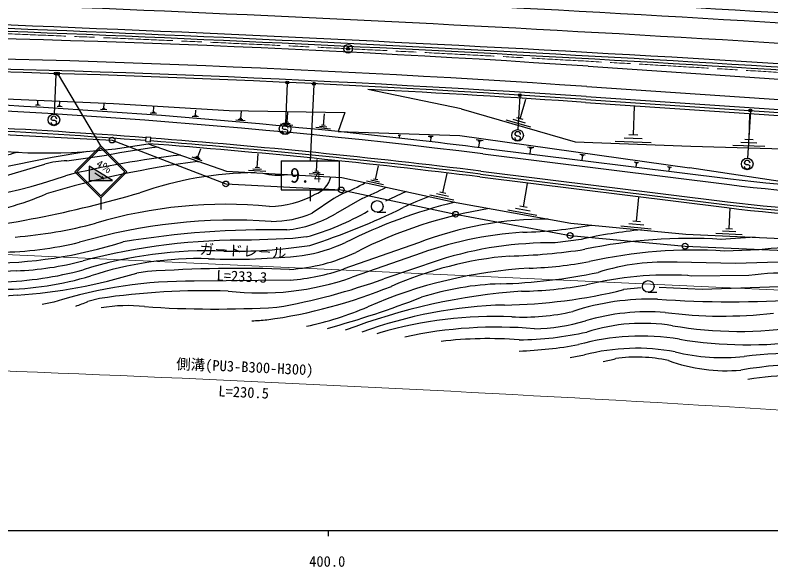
# Model space of a CAD drawing. Units: millimetres, scale not verified. Extents: x 40000 to 680000, y 20000 to 380000.
# Drawn here: x 414020 to 544351, y 198715 to 293959 of the extents above; entities that cross this region are included whole.
import ezdxf
from ezdxf.enums import TextEntityAlignment as Align

# ---------------------------------------------------------------- set-up
doc = ezdxf.new("R2010")
doc.units = ezdxf.units.MM
doc.header["$LTSCALE"] = 1000
doc.header["$PDMODE"] = 32
doc.header["$PDSIZE"] = 500
doc.linetypes.add('CHAIN', pattern=[18.5, 12, -1.5, 3.5, -1.5])
for name, color, linetype, lineweight in [('M-BGD', 7, 'Continuous', 25), ('M-BMK', 2, 'CHAIN', 13), ('M-BMK-ROW', 30, 'Continuous', 25), ('M-BMK-SRVR', 3, 'Continuous', 25), ('M-STR-HTXT', 7, 'Continuous', 13), ('M-STR-STRC', 7, 'Continuous', 25), ('M-TTL-BAND', 7, 'Continuous', 25)]:
    doc.layers.add(name, color=color, linetype=linetype, lineweight=lineweight)
doc.styles.add('@ＭＳ ゴシック', font='')
doc.styles.add('ＭＳ ゴシック', font='')
doc.styles.get('@ＭＳ ゴシック').set_extended_font_data('@MS Gothic')
doc.styles.get('ＭＳ ゴシック').set_extended_font_data('MS Gothic')

msp = doc.modelspace()

# ---------------------------------------------------------------- hatches: boundary and pattern name
at = {"layer": 'M-STR-STRC'}
msp.add_hatch(color=256, dxfattribs=at).paths.add_polyline_path([(426812, 267895), (430812, 265395), (426812, 265395)])

# ---------------------------------------------------------------- linework, layer by layer
at = {"layer": 'M-BGD'}
for p, q in [((512827, 285131), (571197, 281201)), ((512592, 281639), (570968, 277708)), ((490928, 277759), (474827, 281140)), ((417926, 278524), (417963, 279157)), ((421693, 278309), (421736, 279004)), ((501099, 276066), (502079, 279471)), ((512441, 279394), (570821, 275463)), ((512475, 279893), (570854, 275962)), ((418312, 278343), (417521, 278390)), ((418119, 278434), (417724, 278457)), ((418025, 278519), (417827, 278530)), ((422116, 278108), (421247, 278162)), ((421904, 278209), (421470, 278236)), ((421801, 278302), (421584, 278316)), ((429827, 277596), (428763, 277669)), ((429568, 277720), (429036, 277757)), ((429442, 277836), (429177, 277854)), ((429309, 277845), (429368, 278696)), ((437892, 277226), (437960, 278100)), ((512407, 278895), (570788, 274964)), ((520643, 273265), (520827, 278228)), ((438422, 276965), (437330, 277050)), ((438157, 277096), (437611, 277138)), ((438029, 277216), (437756, 277237)), ((445661, 276387), (444567, 276477)), ((445397, 276519), (444850, 276564)), ((445269, 276640), (444995, 276662)), ((445132, 276651), (445204, 277526)), ((452923, 276085), (453037, 277366)), ((460913, 275454), (461077, 277160)), ((467178, 274915), (467380, 276927)), ((470907, 277167), (469723, 273846)), ((540579, 272459), (540713, 276889)), ((453695, 275694), (452094, 275836)), ((453309, 275889), (452508, 275961)), ((453123, 276067), (452723, 276103)), ((461939, 274926), (459806, 275130)), ((461426, 275190), (460360, 275292)), ((461180, 275429), (460647, 275480)), ((502982, 274602), (498726, 275827)), ((502041, 275334), (499913, 275946)), ((501631, 275913), (500567, 276219)), ((468384, 274286), (465870, 274539)), ((467781, 274601), (466524, 274727)), ((467492, 274884), (466863, 274947)), ((469723, 273846), (490691, 273205)), ((436569, 272140), (436632, 272938)), ((436632, 272938), (437430, 272875)), ((437367, 272077), (437430, 272875)), ((480072, 273229), (480484, 273217)), ((480278, 273223), (480265, 272811)), ((485256, 273071), (486120, 273044)), ((485469, 272978), (485901, 272965)), ((485574, 272888), (485790, 272882)), ((485682, 272885), (485661, 272194)), ((490691, 273205), (530336, 267575)), ((493516, 272500), (494714, 272330)), ((522171, 272587), (519069, 272702)), ((521418, 273236), (519868, 273293)), ((541271, 272438), (539886, 272480)), ((436569, 272140), (437367, 272077)), ((436941, 271764), (450464, 267045)), ((493799, 272338), (494398, 272253)), ((493932, 272197), (494231, 272154)), ((494081, 272176), (493945, 271217)), ((502403, 271238), (503467, 271087)), ((502654, 271094), (503186, 271019)), ((523699, 271909), (517495, 272139)), ((543314, 271268), (537776, 271436)), ((541946, 271863), (539178, 271947)), ((426578, 270426), (420422, 269396)), ((445534, 269476), (446023, 270878)), ((455786, 267645), (455918, 270017)), ((494682, 269999), (537243, 264702)), ((494806, 270991), (537367, 265694)), ((502772, 270969), (503038, 270931)), ((502905, 270950), (502784, 270099)), ((511425, 269957), (512335, 269828)), ((511640, 269834), (512095, 269769)), ((420422, 269396), (406507, 266608)), ((422954, 268786), (429793, 269783)), ((446288, 268820), (444535, 269432)), ((445911, 269148), (445034, 269454)), ((445753, 269400), (445315, 269553)), ((445470, 268685), (445723, 268699)), ((466020, 266997), (466135, 269056)), ((511741, 269727), (511968, 269695)), ((511854, 269711), (511751, 268983)), ((520794, 268627), (521544, 268520)), ((520971, 268525), (521346, 268472)), ((409628, 265417), (419135, 268244)), ((456511, 267307), (455028, 267389)), ((456157, 267624), (455416, 267665)), ((476185, 265578), (476701, 267924)), ((521054, 268437), (521241, 268410)), ((521148, 268424), (521062, 267824)), ((526543, 267810), (527194, 267718)), ((526697, 267722), (527022, 267676)), ((526769, 267645), (526932, 267622)), ((526850, 267634), (526776, 267113)), ((429347, 265721), (429013, 266077)), ((450464, 267045), (470360, 265938)), ((457236, 266969), (454271, 267134)), ((467279, 266410), (464704, 266553)), ((466650, 266704), (465362, 266775)), ((466342, 266979), (465698, 267015)), ((487802, 263278), (488533, 266602)), ((494188, 266030), (536749, 260732)), ((494250, 266526), (536811, 261229)), ((494312, 267022), (536872, 261725)), ((477521, 264669), (474590, 265315)), ((476853, 265124), (475387, 265446)), ((476551, 265498), (475818, 265659)), ((501667, 260855), (502394, 264887)), ((481461, 263495), (477903, 261839)), ((488321, 263164), (487282, 263393)), ((468980, 262330), (465244, 259756)), ((470524, 263167), (468980, 262330)), ((473850, 262321), (469253, 259673)), ((489696, 261990), (485541, 262904)), ((488749, 262634), (486672, 263091)), ((521194, 258326), (521587, 262512)), ((502297, 260741), (501037, 260968)), ((537159, 257042), (537326, 260688)), ((476468, 259937), (477968, 259937)), ((504006, 259392), (498965, 260301)), ((502836, 260123), (500316, 260578)), ((521848, 258264), (520540, 258387)), ((509834, 258036), (529665, 256172)), ((523712, 257033), (518479, 257525)), ((522453, 257679), (519836, 257925)), ((537729, 257016), (536589, 257069)), ((464239, 255685), (461905, 255407)), ((529665, 256172), (549550, 255260)), ((539396, 256026), (534839, 256235)), ((541620, 255624), (535722, 255250)), ((538278, 256534), (535999, 256639)), ((461905, 255407), (454703, 255138)), ((483566, 254646), (470709, 250136)), ((511622, 255237), (507142, 254641)), ((542347, 253435), (536328, 253236)), ((482899, 252451), (472159, 248720)), ((487147, 251667), (477622, 248455)), ((538264, 251065), (528117, 251299)), ((550439, 251500), (538264, 251065)), ((436839, 249692), (435029, 249431)), ((530586, 248885), (529965, 249018)), ((540551, 249015), (530586, 248885)), ((461465, 248227), (444922, 248018)), ((521976, 246904), (518920, 246587)), ((532496, 246590), (525102, 246946)), ((548196, 247111), (532496, 246590)), ((428564, 245041), (426563, 244497)), ((523201, 246139), (524701, 246139)), ((420696, 244395), (418660, 243989)), ((476914, 239124), (476395, 238944))]:
    msp.add_line(p, q, dxfattribs=at)
for points in [[(362903, 281208), (371165, 280949), (391116, 280276), (411065, 279536), (431011, 278729)], [(431011, 278729), (450939, 277507), (470883, 277146)], [(490928, 277759), (510614, 272093), (530558, 271355), (550514, 270749)], [(570108, 264568), (550150, 264601), (530336, 267575)], [(470360, 265938), (490086, 261597), (509834, 258036)]]:
    msp.add_lwpolyline(points, dxfattribs=at)
for centre in [(476468, 260937), (523201, 247139)]:
    msp.add_circle(centre, 1000, dxfattribs=at)
for centre, radius, start, end in [((179139, -5704722), 6010250, 86.25267, 88.31629), ((179139, -5704722), 6008500, 86.25267, 88.43116), ((179139, -5704722), 6005000, 86.25267, 88.43116), ((179139, -5704722), 6001500, 86.25267, 88.50144), ((179139, -5704722), 6000900, 86.25267, 88.31629), ((179139, -5704722), 6000400, 86.25267, 88.31629), ((344891, -2209222), 2500000, 86.1483, 93.04555), ((344891, -2209222), 2496500, 86.1483, 93.0473), ((344891, -2209222), 2494250, 86.1483, 89.39353), ((344891, -2209222), 2494750, 86.1483, 89.39329), ((344891, -2209222), 2493750, 86.1483, 87.01327), ((346103, -923790), 1203000, 82.90544, 89.28482), ((346103, -923790), 1204000, 84.1068, 89.28474), ((346103, -923790), 1200000, 85.67399, 88.57224), ((346103, -923790), 1199500, 85.67407, 88.55998), ((346103, -923790), 1204000, 82.90544, 84.1068), ((346103, -923790), 1200000, 82.90544, 85.6358), ((419376, 367029), 96872, 262.51077, 280.44696), ((451092, 163451), 108419, 96.57444, 101.29591), ((346103, -923790), 1199000, 82.90544, 85.65504), ((346103, -923790), 1199500, 82.90544, 85.63586), ((425517, 223705), 47848, 103.25841, 107.86041), ((459984, 116181), 154611, 96.47358, 103.94268), ((422977, 254912), 13874, 90.09631, 106.07731), ((465948, 108854), 161138, 97.3009, 106.79136), ((392800, 352657), 91457, 268.30119, 289.10223), ((455907, 205537), 61236, 90.46789, 109.42645), ((459361, 275760), 9438, 253.80476, 279.82605), ((464265, 267105), 4343, 290.01747, 345.851), ((458173, 293966), 33184, 291.85179, 299.34804), ((567749, 509811), 247000, 262.90544, 270.52053), ((567749, 509811), 246000, 262.90544, 270.53791), ((380183, 451948), 196616, 275.76828, 286.35278), ((456627, 304792), 45830, 292.07391, 297.80936), ((399443, 308657), 49716, 277.80067, 293.66265), ((457624, 277860), 16916, 270.93746, 298.71792), ((506832, 205235), 61256, 110.46469, 115.03207), ((450382, 182345), 78959, 84.53623, 106.52977), ((429776, 363419), 114711, 287.79193, 296.47424), ((511624, 173660), 90655, 103.91486, 116.64083), ((567749, 509811), 251000, 262.90544, 270.45238), ((567749, 509811), 250500, 262.90544, 270.46077), ((567749, 509811), 250000, 262.90544, 270.46921), ((458235, 276533), 18182, 269.847, 292.6725), ((458541, 277764), 21025, 276.31872, 300.62886), ((452555, 298412), 44295, 285.29284, 300.26013), ((508662, 182479), 79143, 99.3609, 116.98031), ((451797, 163638), 94928, 86.14035, 106.31503), ((505479, 197964), 60771, 89.53486, 111.13655), ((407650, 333892), 78512, 274.65419, 284.95996), ((457704, 106146), 150754, 88.80212, 99.55552), ((499750, 332967), 76498, 271.35914, 280.29004), ((529732, 174653), 82593, 95.33909, 102.66583), ((506103, 190374), 66272, 93.92721, 110.49576), ((408702, 330675), 79565, 269.85475, 287.53839), ((410598, 315119), 62100, 270.72137, 283.53305), ((453552, 145121), 110010, 89.36833, 104.64204), ((451820, 339319), 86112, 268.79219, 278.68794), ((459339, 279918), 27781, 278.70712, 294.76161), ((506271, 191795), 62852, 89.20598, 107.71457), ((530214, 169229), 86188, 86.29428, 101.99948), ((447297, 180630), 72646, 87.86415, 107.26734), ((459532, 280762), 30743, 273.37657, 295.47747), ((497111, 350648), 98294, 271.24734, 278.88633), ((531165, 169665), 83730, 86.46488, 102.47824), ((547930, 209645), 44144, 75.71543, 97.26615), ((412250, 301956), 52173, 272.13926, 284.98854), ((445731, 192202), 59726, 88.41551, 108.21315), ((451649, 364044), 112220, 267.82099, 276.08454), ((504923, 188153), 64474, 95.04765, 113.80636), ((507333, 169347), 81058, 93.27983, 113.64363), ((500366, 318977), 68744, 271.94129, 280.65257), ((526125, 213278), 38064, 86.90606, 107.69793), ((421850, 146615), 103488, 94.24063, 102.81555), ((410056, 307283), 59388, 271.47006, 285.30639), ((411414, 300798), 54171, 270.43188, 286.79083), ((407739, 339395), 94011, 274.06214, 286.87481), ((452682, 18672), 231563, 87.85667, 93.92324), ((458523, 285810), 37698, 274.47589, 288.85995), ((495172, 342721), 95175, 271.52165, 281.75021), ((526705, 189861), 59237, 86.78475, 103.84483), ((546596, 206629), 42814, 75.2624, 98.11686), ((444027, 171187), 76836, 89.33253, 107.6773), ((456224, 293897), 47905, 263.48573, 289.42909), ((440735, 349647), 107706, 279.84748, 290.02818), ((446540, 124658), 121718, 87.99942, 98.49272), ((444971, 330336), 89847, 277.98693, 292.18586), ((499347, 196992), 50614, 91.86553, 107.55888), ((497141, 334803), 90892, 270.79731, 283.90396), ((499533, 322444), 76184, 271.34172, 279.82235), ((416417, 213858), 31825, 93.63543, 103.93347), ((422792, 403184), 169410, 285.43013, 291.20832), ((508719, 141044), 105498, 94.02313, 110.97846), ((408158, 291565), 50538, 288.82195, 291.35662), ((433353, 218846), 24964, 83.18577, 100.31273), ((500371, 166923), 77022, 91.46235, 110.15001), ((523650, 201379), 43570, 88.48783, 108.00215), ((537343, 417143), 172666, 265.8339, 274.16061), ((448588, 427303), 184079, 266.17727, 273.29115), ((453237, 293485), 54356, 281.69676, 293.40054), ((501763, 278538), 36702, 266.71461, 283.26536), ((523190, 204659), 38089, 85.58286, 106.51184), ((535954, 318511), 76511, 262.61814, 276.64231), ((449427, 348640), 107580, 272.87984, 274.27951), ((496938, 169535), 72413, 87.84648, 106.05288), ((502860, 273660), 33845, 271.19435, 286.31124), ((497135, 165085), 75013, 85.08262, 102.25596), ((522302, 208932), 31826, 80.80766, 107.75071), ((538958, 307707), 68344, 260.25151, 278.92863), ((500327, 295216), 57302, 270.61994, 282.36624), ((522026, 197191), 41347, 80.88887, 105.23548), ((495664, 167232), 70882, 85.72537, 96.63753), ((540594, 313096), 76036, 260.90338, 277.50544), ((498243, 307941), 72024, 272.13755, 280.33172), ((521219, 200583), 35868, 79.35575, 104.55342), ((494869, 327896), 94204, 279.07645, 280.60449), ((486632, 363720), 132719, 282.53028, 283.4889), ((521228, 209632), 25293, 77.56086, 98.27169), ((536101, 269397), 34563, 256.17935, 276.06344), ((548246, 168356), 67210, 78.59523, 97.26066), ((536661, 261785), 29213, 250.01359, 274.95018), ((549527, 174730), 58868, 75.08995, 100.12123), ((548215, 185832), 45897, 79.78082, 99.8143)]:
    msp.add_arc(centre, radius, start, end, dxfattribs=at)
at = {"layer": 'M-BMK'}
msp.add_arc((179139, -5704722), 6000000, 86.25983, 88.43119, dxfattribs=at)
at = {"layer": 'M-BMK-ROW'}
for p, q in [((410827, 273391), (430744, 272385)), ((430744, 272385), (450362, 264820)), ((450362, 264820), (470254, 263783)), ((470254, 263783), (489981, 259584)), ((489981, 259584), (509716, 255919)), ((509716, 255919), (529542, 254085))]:
    msp.add_line(p, q, dxfattribs=at)
msp.add_lwpolyline([(529542, 254085), (549421, 253184), (569233, 251218)], dxfattribs=at)
for centre in [(430744, 272385), (450362, 264820), (470254, 263783), (489981, 259584), (509716, 255919), (529542, 254085)]:
    msp.add_circle(centre, 500, dxfattribs=at)
at = {"layer": 'M-BMK-SRVR'}
msp.add_circle((471443, 288154), 750, dxfattribs=at)
msp.add_point((471443, 288154), dxfattribs=at)
at = {"layer": 'M-STR-HTXT'}
msp.add_line((337559, 256104), (568856, 245460), dxfattribs=at)
msp.add_arc((179139, -5704722), 5941845, 86.25268, 88.45376, dxfattribs=at)
at = {"layer": 'M-STR-STRC'}
for p, q in [((421023, 283715), (420747, 276871)), ((428812, 271395), (421505, 283724)), ((460950, 282176), (460628, 275333)), ((465540, 281958), (464912, 268818)), ((501047, 279984), (500736, 274204)), ((540815, 277333), (540327, 269262)), ((420307, 275883), (420207, 276001)), ((420552, 275743), (420307, 275883)), ((420853, 275741), (420552, 275743)), ((421098, 275629), (420853, 275741)), ((421204, 275493), (421098, 275629)), ((460182, 274345), (460082, 274463)), ((460427, 274206), (460182, 274345)), ((460727, 274204), (460427, 274206)), ((460972, 274092), (460727, 274204)), ((461078, 273956), (460972, 274092)), ((500283, 273216), (500183, 273334)), ((500528, 273077), (500283, 273216)), ((500828, 273075), (500528, 273077)), ((501073, 272963), (500828, 273075)), ((501179, 272827), (501073, 272963)), ((424312, 266895), (428812, 271395)), ((433312, 266895), (428812, 271395)), ((424666, 266895), (428812, 271042)), ((432959, 266895), (428812, 271042)), ((459912, 268818), (469912, 268818)), ((459912, 268818), (459912, 263818)), ((469912, 268818), (469912, 263818)), ((426812, 267895), (426812, 265395)), ((430812, 265395), (426812, 267895)), ((539867, 268275), (539768, 268393)), ((540112, 268135), (539867, 268275)), ((540413, 268133), (540112, 268135)), ((540658, 268021), (540413, 268133)), ((540764, 267885), (540658, 268021)), ((424313, 266895), (428812, 262395)), ((424666, 266895), (428812, 262749)), ((427747, 266721), (429347, 265721)), ((428812, 262395), (433312, 266895)), ((428812, 262749), (432959, 266895)), ((426812, 265395), (430812, 265395)), ((459912, 263818), (469912, 263818)), ((464912, 263818), (464912, 261818)), ((428813, 262395), (428813, 260395))]:
    msp.add_line(p, q, dxfattribs=at)
for centre, radius in [((421029, 283865), 150), ((421029, 283865), 120), ((421029, 283865), 90), ((421029, 283865), 60), ((421029, 283865), 30), ((421429, 283853), 150), ((421429, 283853), 120), ((421429, 283853), 90), ((421429, 283853), 60), ((421429, 283853), 30), ((460957, 282326), 150), ((460957, 282326), 120), ((460957, 282326), 90), ((460957, 282326), 60), ((460957, 282326), 30), ((465547, 282108), 150), ((465547, 282108), 120), ((465547, 282108), 90), ((465547, 282108), 60), ((465547, 282108), 30), ((501055, 280134), 150), ((501055, 280134), 120), ((501055, 280134), 90), ((501055, 280134), 60), ((501055, 280134), 30), ((540824, 277483), 150), ((420706, 275872), 1000), ((540824, 277483), 120), ((540824, 277483), 90), ((540824, 277483), 60), ((540824, 277483), 30), ((460581, 274334), 1000), ((500682, 273205), 1000), ((540267, 268264), 1000)]:
    msp.add_circle(centre, radius, dxfattribs=at)
for centre, start, end in [((420707, 275997), 359.55488, 179.55488), ((420704, 275497), 179.55488, 359.55488), ((460578, 273959), 179.55488, 359.55488), ((460582, 274459), 359.55488, 179.55488), ((500683, 273330), 359.55488, 179.55488), ((500679, 272830), 179.55488, 359.55488), ((540267, 268389), 359.55488, 179.55488), ((540264, 267889), 179.55488, 359.55488)]:
    msp.add_arc(centre, 500, start, end, dxfattribs=at)
for p in [(421029, 283865), (421429, 283853), (460957, 282326), (465547, 282108), (501055, 280134), (540824, 277483)]:
    msp.add_point(p, dxfattribs=at)
at = {"layer": 'M-TTL-BAND'}
for p, q in [((40000, 205000), (579000, 205000)), ((468000, 205000), (468000, 204000))]:
    msp.add_line(p, q, dxfattribs=at)

# ---------------------------------------------------------------- texts
at = {"layer": 'M-STR-HTXT', "style": 'ＭＳ ゴシック'}
for s, rotation, p in [('ガ－ドレ－ル', 357.365, (453253, 251781)), ('側溝(PU3-B300-H300)', 357.329, (453572, 231783))]:
    msp.add_text(s, height=1833, rotation=rotation, dxfattribs=at).set_placement(p, align=Align.BOTTOM_CENTER)
at = {"layer": 'M-STR-HTXT', "style": '@ＭＳ ゴシック'}
for s, rotation, p in [('L=233.3', 357.365, (453161, 249783)), ('L=230.5', 357.329, (453479, 229786))]:
    msp.add_text(s, height=1833, rotation=rotation, dxfattribs=at).set_placement(p, align=Align.TOP_CENTER)
at = {"layer": 'M-STR-STRC', "style": 'ＭＳ ゴシック'}
msp.add_text('4％', height=1320, rotation=327.995, dxfattribs=at).set_placement((428812, 266895), align=Align.BOTTOM_CENTER)
msp.add_text('9.', height=2566, dxfattribs=at).set_placement((464912, 266318), align=Align.MIDDLE_RIGHT)
msp.add_text('4', height=1833, dxfattribs=at).set_placement((466162, 264568), align=Align.BOTTOM_CENTER)
at = {"layer": 'M-TTL-BAND', "style": 'ＭＳ ゴシック'}
msp.add_text('400.0', height=1833, dxfattribs=at).set_placement((467844, 198195), align=Align.BOTTOM_CENTER)

doc.saveas('drawing.dxf')
